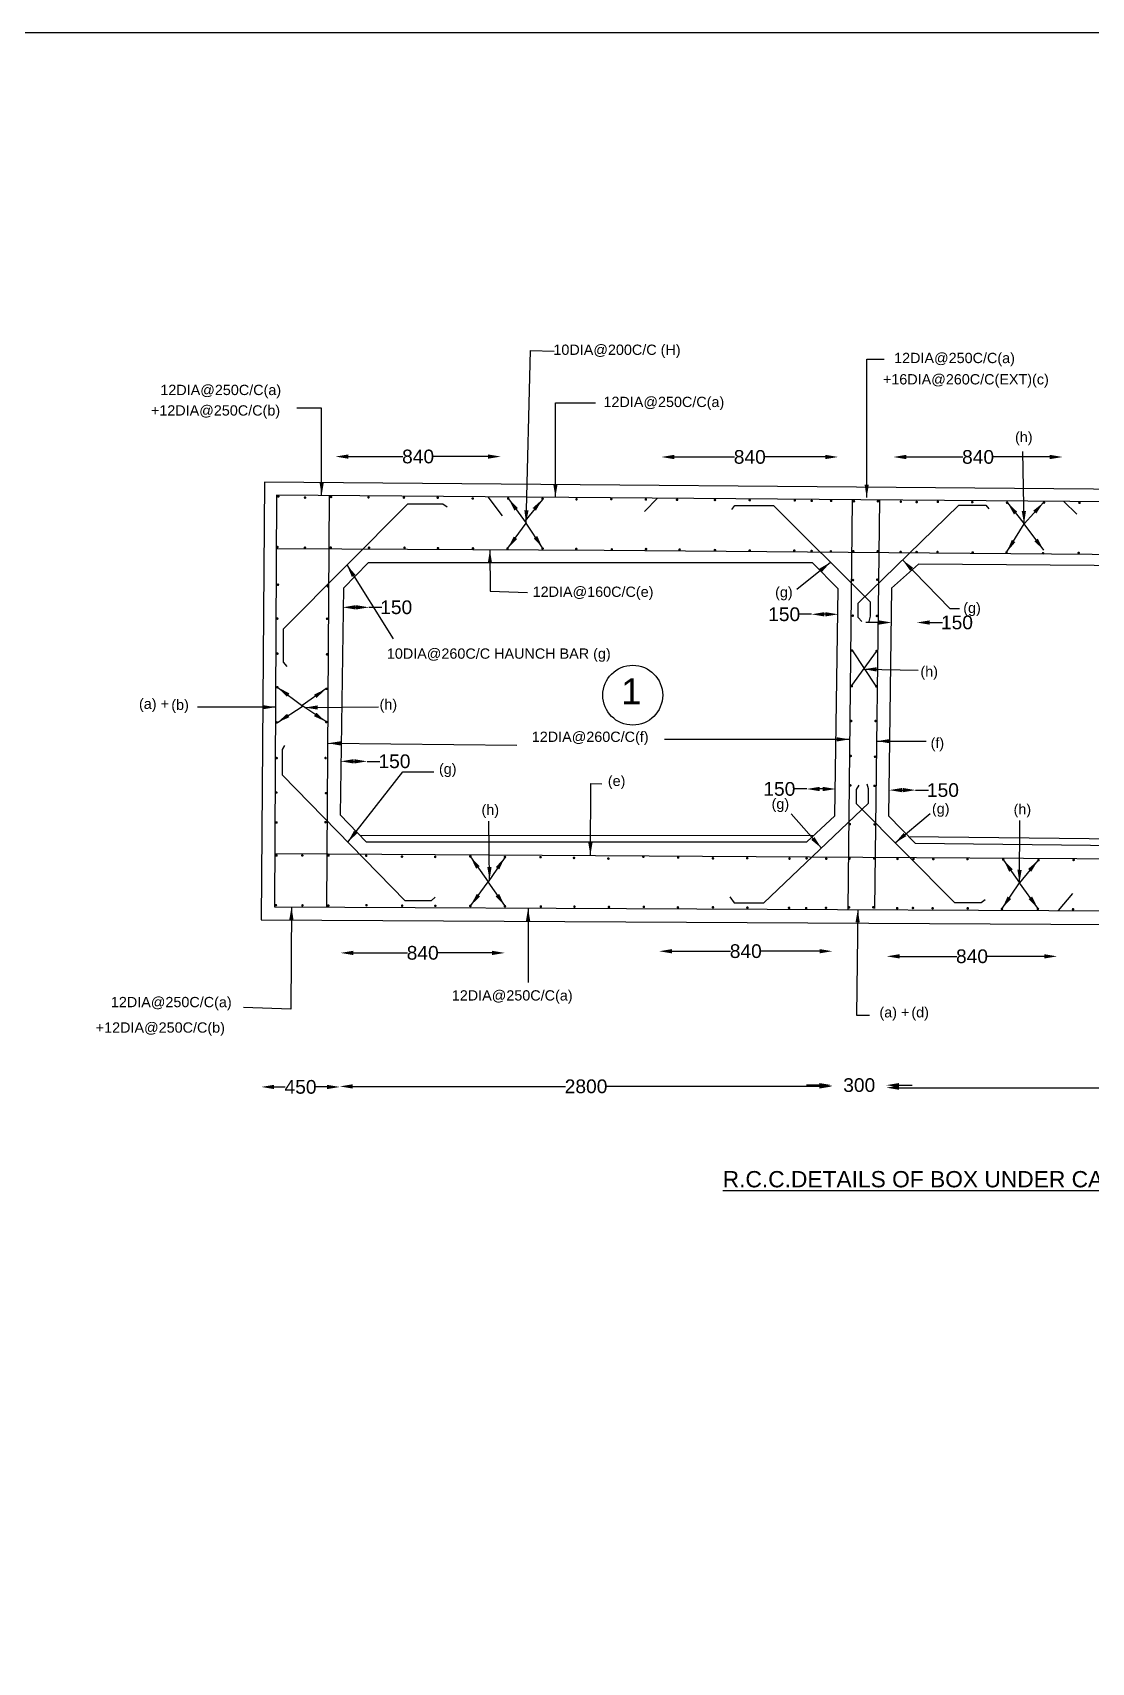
# Model space of a CAD drawing. Header units: millimetres. Extents: x 83 to 26937, y 200 to 19220.
# Drawn here: x 13993 to 20168, y 9710 to 19220 of the extents above; entities that cross this region are included whole.
import ezdxf

# ---------------------------------------------------------------- set-up
doc = ezdxf.new("R2010")
doc.units = ezdxf.units.MM
doc.header["$MEASUREMENT"] = 0
for name, color, linetype, plot in [('DIM', 7, 'Continuous', False), ('DWG', 7, 'Continuous', False), ('TEXT', 7, 'Continuous', False)]:
    doc.layers.add(name, color=color, linetype=linetype, plot=plot)
doc.styles.get("Standard").update_dxf_attribs({"font": 'arial.ttf'})
doc.dimstyles.new('Civil', dxfattribs={"dimtxt": 80, "dimasz": 75, "dimexe": 0.1, "dimexo": 0.0625, "dimgap": 0.09, "dimtad": 0, "dimdec": 0, "dimzin": 12, "dimdsep": 46, "dimtxsty": 'Standard', "dimcen": 0.1, "dimse1": 1, "dimse2": 1, "dimadec": 0, "dimazin": 2, "dimtfac": 1, "dimtdec": 0, "dimtofl": 0, "dimtmove": 0, "dimatfit": 3, "dimfxl": 1, "dimfrac": 1, "dimtolj": 1, "dimtzin": 0, "dimarcsym": 0})

# ---------------------------------------------------------------- blocks, each defined once
blk = doc.blocks.new('*D8')
at = {"layer": 'Defpoints', "color": 0, "transparency": 16777216}
for p in [(15759.6, 16744.8), (16723.4, 16746.2), (16723.4, 16744.8)]:
    blk.add_point(p, dxfattribs=at)
at = {"layer": 'DIM', "color": 0, "lineweight": -2, "transparency": 16777216}
for p, q in [((15834.6, 16746.2), (16153.1, 16746.2)), ((16648.4, 16746.2), (16329.8, 16746.2))]:
    blk.add_line(p, q, dxfattribs=at)
at = {"layer": 'DIM', "color": 0, "transparency": 16777216}
for points in [[(15834.6, 16758.7), (15834.6, 16733.7), (15759.6, 16746.2)], [(16648.4, 16758.7), (16648.4, 16733.7), (16723.4, 16746.2)]]:
    blk.add_solid(points, dxfattribs=at)
at = {"layer": 'DIM', "color": 0, "transparency": 16777216, "insert": (16241.5, 16746.2), "char_height": 80, "attachment_point": 5}
blk.add_mtext('\\A1;840', dxfattribs=at)
blk = doc.blocks.new('*D9')
at = {"layer": 'Defpoints', "color": 0, "transparency": 16777216}
for p in [(18691.4, 16743.8), (17660.3, 16734), (18691.4, 16734)]:
    blk.add_point(p, dxfattribs=at)
at = {"layer": 'DIM', "color": 0, "lineweight": -2, "transparency": 16777216}
for p, q in [((17735.3, 16743.8), (18087.5, 16743.8)), ((18616.4, 16743.8), (18264.3, 16743.8))]:
    blk.add_line(p, q, dxfattribs=at)
at = {"layer": 'DIM', "color": 0, "transparency": 16777216}
for points in [[(17735.3, 16756.3), (17735.3, 16731.3), (17660.3, 16743.8)], [(18616.4, 16756.3), (18616.4, 16731.3), (18691.4, 16743.8)]]:
    blk.add_solid(points, dxfattribs=at)
at = {"layer": 'DIM', "color": 0, "transparency": 16777216, "insert": (18175.9, 16743.8), "char_height": 80, "attachment_point": 5}
blk.add_mtext('\\A1;840', dxfattribs=at)
blk = doc.blocks.new('*D10')
at = {"layer": 'Defpoints', "color": 0, "transparency": 16777216}
for p in [(20000.9, 16743.8), (19013.9, 16736.5), (20000.9, 16736.5)]:
    blk.add_point(p, dxfattribs=at)
at = {"layer": 'DIM', "color": 0, "lineweight": -2, "transparency": 16777216}
for p, q in [((19088.9, 16743.8), (19419, 16743.8)), ((19925.9, 16743.8), (19595.8, 16743.8))]:
    blk.add_line(p, q, dxfattribs=at)
at = {"layer": 'DIM', "color": 0, "transparency": 16777216}
for points in [[(19088.9, 16756.3), (19088.9, 16731.3), (19013.9, 16743.8)], [(19925.9, 16756.3), (19925.9, 16731.3), (20000.9, 16743.8)]]:
    blk.add_solid(points, dxfattribs=at)
at = {"layer": 'DIM', "color": 0, "transparency": 16777216, "insert": (19507.4, 16743.8), "char_height": 80, "attachment_point": 5}
blk.add_mtext('\\A1;840', dxfattribs=at)
blk = doc.blocks.new('*D27')
at = {"layer": 'Defpoints', "color": 0, "transparency": 16777216}
for p in [(18974.8, 13816.7), (19969.1, 13830.1), (19969.1, 13816.7)]:
    blk.add_point(p, dxfattribs=at)
at = {"layer": 'DIM', "color": 0, "lineweight": -2, "transparency": 16777216}
for p, q in [((19049.8, 13830.1), (19383.6, 13830.1)), ((19894.1, 13830.1), (19560.3, 13830.1))]:
    blk.add_line(p, q, dxfattribs=at)
at = {"layer": 'DIM', "color": 0, "transparency": 16777216}
for points in [[(19049.8, 13842.6), (19049.8, 13817.6), (18974.8, 13830.1)], [(19894.1, 13842.6), (19894.1, 13817.6), (19969.1, 13830.1)]]:
    blk.add_solid(points, dxfattribs=at)
at = {"layer": 'DIM', "color": 0, "transparency": 16777216, "insert": (19472, 13830.1), "char_height": 80, "attachment_point": 5}
blk.add_mtext('\\A1;840', dxfattribs=at)
blk = doc.blocks.new('*D28')
at = {"layer": 'Defpoints', "color": 0, "transparency": 16777216}
for p in [(17647.3, 13830.3), (18657.8, 13859.9), (18657.8, 13830.3)]:
    blk.add_point(p, dxfattribs=at)
at = {"layer": 'DIM', "color": 0, "lineweight": -2, "transparency": 16777216}
for p, q in [((17722.3, 13859.9), (18064.2, 13859.9)), ((18582.8, 13859.9), (18240.9, 13859.9))]:
    blk.add_line(p, q, dxfattribs=at)
at = {"layer": 'DIM', "color": 0, "transparency": 16777216}
for points in [[(17722.3, 13872.4), (17722.3, 13847.4), (17647.3, 13859.9)], [(18582.8, 13872.4), (18582.8, 13847.4), (18657.8, 13859.9)]]:
    blk.add_solid(points, dxfattribs=at)
at = {"layer": 'DIM', "color": 0, "transparency": 16777216, "insert": (18152.6, 13859.9), "char_height": 80, "attachment_point": 5}
blk.add_mtext('\\A1;840', dxfattribs=at)
blk = doc.blocks.new('*D29')
at = {"layer": 'Defpoints', "color": 0, "transparency": 16777216}
for p in [(15788.8, 13828.5), (16748.1, 13850.1), (16748.1, 13828.5)]:
    blk.add_point(p, dxfattribs=at)
at = {"layer": 'DIM', "color": 0, "lineweight": -2, "transparency": 16777216}
for p, q in [((15863.8, 13850.1), (16180, 13850.1)), ((16673.1, 13850.1), (16356.8, 13850.1))]:
    blk.add_line(p, q, dxfattribs=at)
at = {"layer": 'DIM', "color": 0, "transparency": 16777216}
for points in [[(15863.8, 13862.6), (15863.8, 13837.6), (15788.8, 13850.1)], [(16673.1, 13862.6), (16673.1, 13837.6), (16748.1, 13850.1)]]:
    blk.add_solid(points, dxfattribs=at)
at = {"layer": 'DIM', "color": 0, "transparency": 16777216, "insert": (16268.4, 13850.1), "char_height": 80, "attachment_point": 5}
blk.add_mtext('\\A1;840', dxfattribs=at)
blk = doc.blocks.new('*D30')
at = {"layer": 'Defpoints', "color": 0, "transparency": 16777216}
for p in [(18508, 14806.6), (18508, 14711), (18676.3, 14711)]:
    blk.add_point(p, dxfattribs=at)
at = {"layer": 'DIM', "color": 0, "lineweight": -2, "transparency": 16777216}
for p, q in [((18508, 14806.6), (18433, 14806.6)), ((18601.3, 14806.6), (18583, 14806.6))]:
    blk.add_line(p, q, dxfattribs=at)
at = {"layer": 'DIM', "color": 0, "transparency": 16777216}
for points in [[(18583, 14819.1), (18583, 14794.1), (18508, 14806.6)], [(18601.3, 14819.1), (18601.3, 14794.1), (18676.3, 14806.6)]]:
    blk.add_solid(points, dxfattribs=at)
at = {"layer": 'DIM', "color": 0, "transparency": 16777216, "insert": (18348.4, 14806.6), "char_height": 80, "attachment_point": 5}
blk.add_mtext('\\A1;150', dxfattribs=at)
blk = doc.blocks.new('*D31')
at = {"layer": 'Defpoints', "color": 0, "transparency": 16777216}
for p in [(18989.7, 14745.6), (19143.1, 14800), (19143.1, 14745.6)]:
    blk.add_point(p, dxfattribs=at)
at = {"layer": 'DIM', "color": 0, "lineweight": -2, "transparency": 16777216}
for p, q in [((19064.7, 14800), (19068.1, 14800)), ((19143.1, 14800), (19218.1, 14800))]:
    blk.add_line(p, q, dxfattribs=at)
at = {"layer": 'DIM', "color": 0, "transparency": 16777216}
for points in [[(19064.7, 14812.5), (19064.7, 14787.5), (18989.7, 14800)], [(19068.1, 14812.5), (19068.1, 14787.5), (19143.1, 14800)]]:
    blk.add_solid(points, dxfattribs=at)
at = {"layer": 'DIM', "color": 0, "transparency": 16777216, "insert": (19302.7, 14800), "char_height": 80, "attachment_point": 5}
blk.add_mtext('\\A1;150', dxfattribs=at)
blk = doc.blocks.new('*D32')
at = {"layer": 'Defpoints', "color": 0, "transparency": 16777216}
for p in [(18536.2, 15893.4), (18691.3, 15893.4), (18536.2, 15825.8)]:
    blk.add_point(p, dxfattribs=at)
at = {"layer": 'DIM', "color": 0, "lineweight": -2, "transparency": 16777216}
for p, q in [((18536.2, 15825.8), (18461.2, 15825.8)), ((18616.3, 15825.8), (18611.2, 15825.8))]:
    blk.add_line(p, q, dxfattribs=at)
at = {"layer": 'DIM', "color": 0, "transparency": 16777216}
for points in [[(18611.2, 15838.3), (18611.2, 15813.3), (18536.2, 15825.8)], [(18616.3, 15838.3), (18616.3, 15813.3), (18691.3, 15825.8)]]:
    blk.add_solid(points, dxfattribs=at)
at = {"layer": 'DIM', "color": 0, "transparency": 16777216, "insert": (18376.6, 15825.8), "char_height": 80, "attachment_point": 5}
blk.add_mtext('\\A1;150', dxfattribs=at)
blk = doc.blocks.new('*D33')
at = {"layer": 'Defpoints', "color": 0, "transparency": 16777216}
for p in [(19003.1, 15855.4), (19149.9, 15855.4), (19149.9, 15778)]:
    blk.add_point(p, dxfattribs=at)
at = {"layer": 'DIM', "color": 0, "lineweight": -2, "transparency": 16777216}
for p, q in [((18928.1, 15778), (18853.1, 15778)), ((19224.9, 15778), (19299.9, 15778))]:
    blk.add_line(p, q, dxfattribs=at)
at = {"layer": 'DIM', "color": 0, "transparency": 16777216}
for points in [[(18928.1, 15790.5), (18928.1, 15765.5), (19003.1, 15778)], [(19224.9, 15790.5), (19224.9, 15765.5), (19149.9, 15778)]]:
    blk.add_solid(points, dxfattribs=at)
at = {"layer": 'DIM', "color": 0, "transparency": 16777216, "insert": (19384.5, 15778), "char_height": 80, "attachment_point": 5}
blk.add_mtext('\\A1;150', dxfattribs=at)
blk = doc.blocks.new('*D34')
at = {"layer": 'Defpoints', "color": 0, "transparency": 16777216}
for p in [(15944.1, 14967.9), (15790.1, 14922.5), (15944.1, 14922.5)]:
    blk.add_point(p, dxfattribs=at)
at = {"layer": 'DIM', "color": 0, "lineweight": -2, "transparency": 16777216}
for p, q in [((15865.1, 14967.9), (15869.1, 14967.9)), ((15944.1, 14967.9), (16019.1, 14967.9))]:
    blk.add_line(p, q, dxfattribs=at)
at = {"layer": 'DIM', "color": 0, "transparency": 16777216}
for points in [[(15865.1, 14980.4), (15865.1, 14955.4), (15790.1, 14967.9)], [(15869.1, 14980.4), (15869.1, 14955.4), (15944.1, 14967.9)]]:
    blk.add_solid(points, dxfattribs=at)
at = {"layer": 'DIM', "color": 0, "transparency": 16777216, "insert": (16103.7, 14967.9), "char_height": 80, "attachment_point": 5}
blk.add_mtext('\\A1;150', dxfattribs=at)
blk = doc.blocks.new('*D35')
at = {"layer": 'Defpoints', "color": 0, "transparency": 16777216}
for p in [(15802, 15844.6), (15954.5, 15866.6), (15954.5, 15844.6)]:
    blk.add_point(p, dxfattribs=at)
at = {"layer": 'DIM', "color": 0, "lineweight": -2, "transparency": 16777216}
for p, q in [((15877, 15866.6), (15879.5, 15866.6)), ((15954.5, 15866.6), (16029.5, 15866.6))]:
    blk.add_line(p, q, dxfattribs=at)
at = {"layer": 'DIM', "color": 0, "transparency": 16777216}
for points in [[(15877, 15879.1), (15877, 15854.1), (15802, 15866.6)], [(15879.5, 15879.1), (15879.5, 15854.1), (15954.5, 15866.6)]]:
    blk.add_solid(points, dxfattribs=at)
at = {"layer": 'DIM', "color": 0, "transparency": 16777216, "insert": (16114.1, 15866.6), "char_height": 80, "attachment_point": 5}
blk.add_mtext('\\A1;150', dxfattribs=at)
blk = doc.blocks.new('*D66')
at = {"layer": 'Defpoints', "color": 0, "transparency": 16777216}
for p in [(15326.6, 13053.7), (15785.3, 13068), (15785.3, 13053.7)]:
    blk.add_point(p, dxfattribs=at)
at = {"layer": 'DIM', "color": 0, "lineweight": -2, "transparency": 16777216}
for p, q in [((15401.6, 13068), (15466, 13068)), ((15710.3, 13068), (15645.9, 13068))]:
    blk.add_line(p, q, dxfattribs=at)
at = {"layer": 'DIM', "color": 0, "transparency": 16777216}
for points in [[(15401.6, 13080.5), (15401.6, 13055.5), (15326.6, 13068)], [(15710.3, 13080.5), (15710.3, 13055.5), (15785.3, 13068)]]:
    blk.add_solid(points, dxfattribs=at)
at = {"layer": 'DIM', "color": 0, "transparency": 16777216, "insert": (15555.9, 13068), "char_height": 80, "attachment_point": 5}
blk.add_mtext('\\A1;450', dxfattribs=at)
blk = doc.blocks.new('*D67')
at = {"layer": 'Defpoints', "color": 0, "transparency": 16777216}
for p in [(15785.3, 13068), (18656.9, 13071.1), (18656.9, 13068)]:
    blk.add_point(p, dxfattribs=at)
at = {"layer": 'DIM', "color": 0, "lineweight": -2, "transparency": 16777216}
for p, q in [((15860.3, 13071.1), (17101, 13071.1)), ((18581.9, 13071.1), (17341.1, 13071.1))]:
    blk.add_line(p, q, dxfattribs=at)
at = {"layer": 'DIM', "color": 0, "transparency": 16777216}
for points in [[(15860.3, 13083.6), (15860.3, 13058.6), (15785.3, 13071.1)], [(18581.9, 13083.6), (18581.9, 13058.6), (18656.9, 13071.1)]]:
    blk.add_solid(points, dxfattribs=at)
at = {"layer": 'DIM', "color": 0, "transparency": 16777216, "insert": (17221.1, 13071.1), "char_height": 80, "attachment_point": 5}
blk.add_mtext('\\A1;2800', dxfattribs=at)
blk = doc.blocks.new('*D68')
at = {"layer": 'Defpoints', "color": 0, "transparency": 16777216}
for p in [(18656.9, 13071.1), (18972.2, 13078.3), (18972.2, 13071.1)]:
    blk.add_point(p, dxfattribs=at)
at = {"layer": 'DIM', "color": 0, "lineweight": -2, "transparency": 16777216}
for p, q in [((18581.9, 13078.3), (18506.9, 13078.3)), ((19047.2, 13078.3), (19122.2, 13078.3))]:
    blk.add_line(p, q, dxfattribs=at)
at = {"layer": 'DIM', "color": 0, "transparency": 16777216}
for points in [[(18581.9, 13090.8), (18581.9, 13065.8), (18656.9, 13078.3)], [(19047.2, 13090.8), (19047.2, 13065.8), (18972.2, 13078.3)]]:
    blk.add_solid(points, dxfattribs=at)
at = {"layer": 'DIM', "color": 0, "transparency": 16777216, "insert": (18814.5, 13078.3), "char_height": 80, "attachment_point": 5}
blk.add_mtext('\\A1;300', dxfattribs=at)
blk = doc.blocks.new('*D69')
at = {"layer": 'Defpoints', "color": 0, "transparency": 16777216}
for p in [(18972.2, 13078.3), (21831.3, 13078.3), (21831.3, 13063.8)]:
    blk.add_point(p, dxfattribs=at)
at = {"layer": 'DIM', "color": 0, "lineweight": -2, "transparency": 16777216}
for p, q in [((19047.2, 13063.8), (20281.7, 13063.8)), ((21756.3, 13063.8), (20521.9, 13063.8))]:
    blk.add_line(p, q, dxfattribs=at)
at = {"layer": 'DIM', "color": 0, "transparency": 16777216}
for points in [[(19047.2, 13076.3), (19047.2, 13051.3), (18972.2, 13063.8)], [(21756.3, 13076.3), (21756.3, 13051.3), (21831.3, 13063.8)]]:
    blk.add_solid(points, dxfattribs=at)
at = {"layer": 'DIM', "color": 0, "transparency": 16777216, "insert": (20401.8, 13063.8), "char_height": 80, "attachment_point": 5}
blk.add_mtext('\\A1;2800', dxfattribs=at)

msp = doc.modelspace()

# ---------------------------------------------------------------- linework, layer by layer
msp.add_lwpolyline([(26936.9, 200.3), (83.1, 200.3), (83.1, 19220.2), (26936.9, 19220.2)], close=True)
at = {"layer": 'DWG'}
for points in [[(15326.6, 14042.9), (20640.6, 14014.9), (25435.1, 13960.4), (25475.1, 16512.2), (15345.3, 16596.7)], [(15404.8, 14119.2), (20329.7, 14096.2), (25363.1, 14038.6), (25398, 16442.2), (15416.2, 16521.3)]]:
    msp.add_lwpolyline(points, close=True, dxfattribs=at)
at = {"layer": 'DWG', "const_width": 7.5}
for points in [[(15422.6, 16513.8, 1), (15430.1, 16513.8, 1)], [(15578.6, 16506.9, 1), (15586.1, 16506.9, 1)], [(15730, 16510.7, 1), (15737.5, 16510.7, 1)], [(15948.5, 16508.4, 1), (15956, 16508.4, 1)], [(16155, 16506.9, 1), (16162.5, 16506.9, 1)], [(16352.3, 16506.1, 1), (16359.8, 16506.1, 1)], [(16556.4, 16501.6, 1), (16563.9, 16501.6, 1)], [(16762.9, 16501.6, 1), (16770.4, 16501.6, 1)], [(16964, 16500.1, 1), (16971.5, 16500.1, 1)], [(17161.8, 16497, 1), (17169.3, 16497, 1)], [(17364.5, 16498.5, 1), (17372, 16498.5, 1)], [(17566.3, 16496.2, 1), (17573.8, 16496.2, 1)], [(17748.2, 16493.9, 1), (17755.7, 16493.9, 1)], [(17969.2, 16493.1, 1), (17976.7, 16493.1, 1)], [(18171.8, 16491.6, 1), (18179.3, 16491.6, 1)], [(18434.8, 16490.8, 1), (18442.3, 16490.8, 1)], [(18533.4, 16487.8, 1), (18540.9, 16487.8, 1)], [(18646.6, 16487.8, 1), (18654.1, 16487.8, 1)], [(18779.6, 16485.5, 1), (18787.1, 16485.5, 1)], [(18919.5, 16485.5, 1), (18927, 16485.5, 1)], [(19053.3, 16483.2, 1), (19060.8, 16483.2, 1)], [(19145.8, 16480.9, 1), (19153.3, 16480.9, 1)], [(19268.9, 16482.5, 1), (19276.4, 16482.5, 1)], [(19470, 16480.2, 1), (19477.5, 16480.2, 1)], [(19672.7, 16477.1, 1), (19680.2, 16477.1, 1)], [(19888.3, 16477.8, 1), (19895.8, 16477.8, 1)], [(20094.8, 16476.3, 1), (20102.3, 16476.3, 1)], [(15417.3, 16218.1, 1), (15424.8, 16218.1, 1)], [(15577.9, 16214.3, 1), (15585.4, 16214.3, 1)], [(15728.5, 16215.1, 1), (15736, 16215.1, 1)], [(15951.6, 16214.3, 1), (15959.1, 16214.3, 1)], [(16158.8, 16214.3, 1), (16166.3, 16214.3, 1)], [(16353.8, 16212, 1), (16361.3, 16212, 1)], [(16557.9, 16210.5, 1), (16565.4, 16210.5, 1)], [(16759.1, 16209, 1), (16766.6, 16209, 1)], [(16964, 16209.7, 1), (16971.5, 16209.7, 1)], [(17160.3, 16207.5, 1), (17167.8, 16207.5, 1)], [(17367.5, 16204.4, 1), (17375, 16204.4, 1)], [(17567.1, 16206.7, 1), (17574.6, 16206.7, 1)], [(17762.7, 16203.6, 1), (17770.2, 16203.6, 1)], [(17969.2, 16200.5, 1), (17976.7, 16200.5, 1)], [(18171.8, 16198.3, 1), (18179.3, 16198.3, 1)], [(18431.7, 16197.5, 1), (18439.2, 16197.5, 1)], [(18532.6, 16195.2, 1), (18540.1, 16195.2, 1)], [(18645, 16192.9, 1), (18652.5, 16192.9, 1)], [(18775.8, 16193.6, 1), (18783.3, 16193.6, 1)], [(18918.7, 16193.7, 1), (18926.2, 16193.7, 1)], [(19051.8, 16189.9, 1), (19059.3, 16189.9, 1)], [(19145.1, 16189.1, 1), (19152.6, 16189.1, 1)], [(19267.4, 16189.1, 1), (19274.9, 16189.1, 1)], [(19472.3, 16186.8, 1), (19479.8, 16186.8, 1)], [(19669.6, 16186.8, 1), (19677.1, 16186.8, 1)], [(19883, 16182.2, 1), (19890.5, 16182.2, 1)], [(20090.2, 16184.5, 1), (20097.7, 16184.5, 1)], [(15420.4, 15998.6, 1), (15427.9, 15998.6, 1)], [(15711, 15989.5, 1), (15718.5, 15989.5, 1)], [(18773.8, 16025.6, 1), (18781.3, 16025.6, 1)], [(18915.3, 16027.9, 1), (18922.8, 16027.9, 1)], [(15416.6, 15800.8, 1), (15424.1, 15800.8, 1)], [(15707.1, 15800, 1), (15714.6, 15800, 1)], [(18773.1, 15817.8, 1), (18780.6, 15817.8, 1)], [(18913.8, 15816.3, 1), (18921.3, 15816.3, 1)], [(15417.3, 15596.7, 1), (15424.8, 15596.7, 1)], [(15707.1, 15592.2, 1), (15714.6, 15592.2, 1)], [(18768.5, 15614.5, 1), (18776, 15614.5, 1)], [(18912.2, 15611.5, 1), (18919.7, 15611.5, 1)], [(15416.6, 15400.4, 1), (15424.1, 15400.4, 1)], [(18767.7, 15406.7, 1), (18775.2, 15406.7, 1)], [(18910.7, 15405.2, 1), (18918.2, 15405.2, 1)], [(15703.3, 15391.2, 1), (15710.8, 15391.2, 1)], [(15413.5, 15194.9, 1), (15421, 15194.9, 1)], [(15702.6, 15197.2, 1), (15710.1, 15197.2, 1)], [(18763.9, 15203.3, 1), (18771.4, 15203.3, 1)], [(18906.1, 15203.3, 1), (18913.6, 15203.3, 1)], [(15412.8, 14987.1, 1), (15420.3, 14987.1, 1)], [(15698, 14987.1, 1), (15705.5, 14987.1, 1)], [(18760.8, 14999.3, 1), (18768.3, 14999.3, 1)], [(18903, 14994.7, 1), (18910.5, 14994.7, 1)], [(15411.2, 14786.1, 1), (15418.7, 14786.1, 1)], [(15701, 14782.3, 1), (15708.5, 14782.3, 1)], [(18758.5, 14827.4, 1), (18766, 14827.4, 1)], [(18900, 14825.2, 1), (18907.5, 14825.2, 1)], [(15412, 14611.2, 1), (15419.5, 14611.2, 1)], [(15698, 14612.7, 1), (15705.5, 14612.7, 1)], [(18755.5, 14601.3, 1), (18763, 14601.3, 1)], [(18900, 14599.8, 1), (18907.5, 14599.8, 1)], [(15411.7, 14418.7, 1), (15419.2, 14418.7, 1)], [(15562.6, 14418.7, 1), (15570.1, 14418.7, 1)], [(15715.1, 14418.7, 1), (15722.6, 14418.7, 1)], [(15935.2, 14417.1, 1), (15942.7, 14417.1, 1)], [(16143.8, 14412, 1), (16151.3, 14412, 1)], [(16337.4, 14410.4, 1), (16344.9, 14410.4, 1)], [(16542.5, 14413.7, 1), (16550, 14413.7, 1)], [(16744.4, 14409.5, 1), (16751.9, 14409.5, 1)], [(16952, 14408.7, 1), (16959.5, 14408.7, 1)], [(17147.2, 14404.5, 1), (17154.7, 14404.5, 1)], [(17347.5, 14400.3, 1), (17355, 14400.3, 1)], [(17551.8, 14411.2, 1), (17559.3, 14411.2, 1)], [(17754.7, 14407, 1), (17762.2, 14407, 1)], [(17957.5, 14401.9, 1), (17965, 14401.9, 1)], [(18157.5, 14402.8, 1), (18165, 14402.8, 1)], [(18403.9, 14400.3, 1), (18411.4, 14400.3, 1)], [(18503.6, 14401.9, 1), (18511.1, 14401.9, 1)], [(18618.4, 14399.4, 1), (18625.9, 14399.4, 1)], [(18754.1, 14400.3, 1), (18761.6, 14400.3, 1)], [(18897.4, 14401.9, 1), (18904.9, 14401.9, 1)], [(19034, 14398.6, 1), (19041.5, 14398.6, 1)], [(19127, 14398.6, 1), (19134.5, 14398.6, 1)], [(19242.6, 14397.8, 1), (19250.1, 14397.8, 1)], [(19442, 14397.7, 1), (19449.5, 14397.7, 1)], [(19650.6, 14395.2, 1), (19658.1, 14395.2, 1)], [(19856, 14391, 1), (19863.5, 14391, 1)], [(20061, 14392.7, 1), (20068.5, 14392.7, 1)], [(15408.4, 14129, 1), (15415.9, 14129, 1)], [(15563.4, 14127.3, 1), (15570.9, 14127.3, 1)], [(15714.3, 14126.5, 1), (15721.8, 14126.5, 1)], [(15936.8, 14128.2, 1), (15944.3, 14128.2, 1)], [(16144.7, 14125.7, 1), (16152.2, 14125.7, 1)], [(16338.3, 14124.8, 1), (16345.8, 14124.8, 1)], [(16542.5, 14124, 1), (16550, 14124, 1)], [(16744.4, 14122.3, 1), (16751.9, 14122.3, 1)], [(16953.6, 14120.7, 1), (16961.1, 14120.7, 1)], [(17149.7, 14119.8, 1), (17157.2, 14119.8, 1)], [(17350.9, 14118.1, 1), (17358.4, 14118.1, 1)], [(17554.4, 14118.9, 1), (17561.9, 14118.9, 1)], [(17753, 14115.6, 1), (17760.5, 14115.6, 1)], [(17957.5, 14116.4, 1), (17965, 14116.4, 1)], [(18158.4, 14113.9, 1), (18165.9, 14113.9, 1)], [(18401.4, 14113.1, 1), (18408.9, 14113.1, 1)], [(18501.1, 14111.4, 1), (18508.6, 14111.4, 1)], [(18616.8, 14113.1, 1), (18624.3, 14113.1, 1)], [(18751.5, 14115.6, 1), (18759, 14115.6, 1)], [(18892.3, 14116.4, 1), (18899.8, 14116.4, 1)], [(19032.3, 14111.4, 1), (19039.8, 14111.4, 1)], [(19123.6, 14112.2, 1), (19131.1, 14112.2, 1)], [(19238.4, 14110.6, 1), (19245.9, 14110.6, 1)], [(19443.6, 14110.5, 1), (19451.1, 14110.5, 1)], [(19643.1, 14106.3, 1), (19650.6, 14106.3, 1)], [(19852.6, 14107.2, 1), (19860.1, 14107.2, 1)], [(20057.6, 14104.6, 1), (20065.1, 14104.6, 1)]]:
    msp.add_lwpolyline(points, format="xyb", close=True, dxfattribs=at)
at = {"layer": 'DWG'}
for points in [[(15478.5, 15520.8), (15455.6, 15546.3), (15455.6, 15741.6), (16182, 16471.4), (16386.3, 16471.4), (16411, 16452.1)], [(15708.4, 14117.8), (15725.2, 16518.9)], [(16648.6, 16511.5), (16731, 16400.9)], [(17638, 16503.7), (17561.2, 16425.6)], [(18070.7, 16437), (18089.2, 16461.1), (18313.4, 16461.1), (18878.5, 15898.3), (18878.5, 15815), (18869.2, 15776.2)], [(18773.6, 16494.7), (18747.5, 14103.6)], [(18830.3, 15783.6), (18808.1, 15807.6), (18808.1, 15890.9), (19396.1, 16463), (19551.8, 16463), (19570.3, 16440.8)], [(18905, 14110.1), (18934.7, 16493.4)], [(20007.5, 16484.9), (20083.5, 16409.3)], [(25393.5, 16131.6), (17326.6, 16197.6), (15414.7, 16207.2)], [(15787.7, 14655.9), (15938.8, 14498.6), (18509.3, 14498.6), (18672.3, 14650.9), (18692.1, 15974.9), (18541.2, 16126.9), (15950.8, 16126.9), (15806, 15978.5), (15787.7, 14655.9)], [(18985.2, 14649.5), (19139.9, 14489.8), (21699.7, 14461.1), (21848.5, 14614.9), (21865.8, 15944.7), (21722.2, 16098.4), (19160.7, 16118.9), (19003.4, 15978.8), (18985.2, 14649.5)], [(16340.2, 14175.3), (16318, 14154.6), (16166.8, 14154.6), (15450.4, 14886.9), (15450.4, 15036.5), (15465.2, 15060.2)], [(18059, 14177.8), (18085.1, 14142.3), (18258.7, 14142.3), (18869.2, 14724.3), (18869.2, 14808.2), (18860, 14834.9)], [(18811.5, 14829.3), (18796.5, 14803.2), (18796.5, 14721.1), (19370.3, 14143.7), (19525.3, 14143.7), (19549.5, 14162.4)], [(15901.3, 14537.7), (18549.1, 14535.8)], [(19100.9, 14530.2), (21738.2, 14500.9)], [(15406.2, 14430), (21642.3, 14390.8), (25367.6, 14346.4)], [(19977.1, 14097.8), (20061.1, 14196)]]:
    msp.add_lwpolyline(points, dxfattribs=at)
at = {"layer": 'TEXT'}
for points in [[(18771.8, 15410.5), (18914.3, 15608.1)], [(18775.2, 15612.3), (18911.2, 15407.2)]]:
    msp.add_lwpolyline(points, dxfattribs=at)
msp.add_circle((17493.4, 15353.8), 174.6, dxfattribs=at)

# ---------------------------------------------------------------- texts
for s, height, p in [('10DIA@200C/C (H)', 60, (17030.7, 17339.6)), ('12DIA@250C/C(a)', 60, (19017.8, 17291.6)), ('+16DIA@260C/C(EXT)(c)', 60, (18952.4, 17167.2)), ('12DIA@250C/C(a)', 60, (14738.2, 17105.1)), ('+12DIA@250C/C(b)', 60, (14683.3, 16985.5)), ('12DIA@250C/C(a)', 60, (17322.6, 17035.2)), ('(h)', 60, (19722.9, 16830.6)), ('12DIA@160C/C(e)', 60, (16909.6, 15927.5)), ('(g)', 60, (18323.7, 15925.6)), ('(g)', 60, (19421.1, 15833.8)), ('10DIA@260C/C HAUNCH BAR (g)', 60, (16059.5, 15566.7)), ('(h)', 60, (19171.2, 15462.3)), ('1', 150, (17427.1, 15301.5)), ('(a) +', 60, (14613.7, 15273.9)), ('(b)', 60, (14802.2, 15268.1)), ('(h)', 60, (16016.8, 15270.4)), ('12DIA@260C/C(f)', 60, (16904.6, 15081.3)), ('(f)', 60, (19230.6, 15045.3)), ('(g)', 60, (16363.2, 14894.4)), ('(e)', 60, (17348.2, 14824)), ('(g)', 60, (18303.2, 14690.2)), ('(h)', 60, (16611.4, 14655.8)), ('(g)', 60, (19238.5, 14662.4)), ('(h)', 60, (19714.6, 14658.4)), ('12DIA@250C/C(a)', 60, (16438.1, 13572.2)), ('12DIA@250C/C(a)', 60, (14449.8, 13533.3)), ('(a) +', 60, (18932.2, 13473.8)), ('(d)', 60, (19118.4, 13473.8)), ('+12DIA@250C/C(b)', 60, (14361.5, 13384.7)), ('%%UR.C.C.DETAILS OF BOX UNDER CANAL TROUGH (3 VENTS OF 2.800 M X 1.60 M)', 95, (18018.1, 12482.3))]:
    msp.add_text(s, height=height, dxfattribs=at).set_placement(p)

# ---------------------------------------------------------------- dimensions: what is measured, and where the dimension line sits
at = {"layer": 'DIM'}
for p1, p2, distance, text, picture, middle in [((15759.6, 16744.8), (16723.4, 16744.8), 1.3, '840', '*D8', (16241.5, 16746.2)), ((17660.3, 16734), (18691.4, 16734), 9.8, '840', '*D9', (18175.9, 16743.8)), ((19013.9, 16736.5), (20000.9, 16736.5), 7.3, '840', '*D10', (19507.4, 16743.8)), ((15802, 15844.6), (15954.5, 15844.6), 22, '150', '*D35', (16114.1, 15866.6)), ((18691.3, 15893.4), (18536.2, 15893.4), 67.6, '150', '*D32', (18376.6, 15825.8)), ((19003.1, 15855.4), (19149.9, 15855.4), -77.5, '150', '*D33', (19384.5, 15778)), ((15790.1, 14922.5), (15944.1, 14922.5), 45.4, '150', '*D34', (16103.7, 14967.9)), ((18676.3, 14711), (18508, 14711), -95.6, '150', '*D30', (18348.4, 14806.6)), ((18989.7, 14745.6), (19143.1, 14745.6), 54.4, '150', '*D31', (19302.7, 14800)), ((15788.8, 13828.5), (16748.1, 13828.5), 21.5, '840', '*D29', (16268.4, 13850.1)), ((17647.3, 13830.3), (18657.8, 13830.3), 29.6, '840', '*D28', (18152.6, 13859.9)), ((18974.8, 13816.7), (19969.1, 13816.7), 13.5, '840', '*D27', (19472, 13830.1)), ((18656.9, 13071.1), (18972.2, 13071.1), 7.2, '300', '*D68', (18814.5, 13078.3)), ((15326.6, 13053.7), (15785.3, 13053.7), 14.3, '450', '*D66', (15555.9, 13068)), ((15785.3, 13068), (18656.9, 13068), 3.1, '2800', '*D67', (17221.1, 13071.1)), ((18972.2, 13078.3), (21831.3, 13078.3), -14.5, '2800', '*D69', (20401.8, 13063.8))]:
    dim = msp.add_aligned_dim(p1=p1, p2=p2, distance=distance, text=text, dimstyle='Civil', dxfattribs=at)
    dim.commit()
    dim.dimension.update_dxf_attribs({"geometry": picture, "text_midpoint": middle})

# ---------------------------------------------------------------- leaders
at = {"layer": 'TEXT'}
for points in [[(16871.5, 16358.3), (16897.4, 17366), (17034.7, 17360.8)], [(18857.9, 16507.7), (18857.9, 17315.3), (18959.6, 17315.3)], [(15679.1, 16519.2), (15679.1, 17028.7), (15534, 17028.7)], [(17042.5, 16508.4), (17042.5, 17059.6), (17275.6, 17059.6)], [(19775.8, 16353.5), (19768, 16775.5)], [(16769.6, 16499.3), (16871.5, 16358.3)], [(16966.2, 16496.6), (16863.2, 16369.7)], [(19679.8, 16475.5), (19775.8, 16353.5)], [(19888.3, 16477.8), (19775.8, 16353.5)], [(16765.2, 16211.8), (16871.5, 16358.3)], [(16967.6, 16213.5), (16871.5, 16358.3)], [(19675.4, 16189.9), (19775.8, 16353.5)], [(19890.5, 16199.8), (19775.8, 16353.5)], [(16660.1, 16200.9), (16661.6, 15960), (16880.1, 15952.3)], [(15826, 16113.8), (16095.4, 15683.3)], [(18646.8, 16129.1), (18450.7, 15971.5)], [(19067.2, 16143), (19343.2, 15859.8), (19398.2, 15859.8)], [(18840.7, 15505.9), (19158.7, 15499.7)], [(15423.9, 15399.5), (15568.9, 15290.1)], [(15703.5, 15390.2), (15564.6, 15293.3)], [(15410.3, 15283.9), (14954.2, 15283.9)], [(15421, 15194.9), (15570.6, 15291.2)], [(15703.5, 15199.7), (15568.9, 15290.1)], [(15581.5, 15281.6), (16011.6, 15285.1)], [(15715.1, 15073.4), (16817.3, 15062.5)], [(18758.4, 15096.3), (17678, 15096.3)], [(18917.2, 15085.6), (19203.8, 15085.5)], [(15831.7, 14497.1), (16152.1, 14906.1), (16332.5, 14906.1)], [(17246.2, 14418.5), (17248.4, 14838.4), (17313.6, 14836.3)], [(18593.7, 14461.7), (18417.3, 14661.4)], [(19023.8, 14492.4), (19227.4, 14664.1)], [(16658.3, 14275.6), (16654.9, 14619.1)], [(19748.8, 14259.9), (19751.8, 14621.9)], [(16547, 14410), (16650.5, 14264.1)], [(16746.7, 14406.1), (16650.5, 14264.1)], [(19656.3, 14392), (19748.8, 14259.9)], [(19856.3, 14389.3), (19748.8, 14259.9)], [(16548.6, 14126.9), (16650.5, 14264.1)], [(16746.9, 14125.9), (16650.5, 14264.1)], [(19647.9, 14109.9), (19748.8, 14259.9)], [(19856.1, 14110.9), (19748.8, 14259.9)], [(15503.2, 14118.7), (15498.7, 13521.8), (15223.6, 13530.7)], [(16883.1, 14112.3), (16883, 13677)], [(18805.9, 14103.3), (18799.4, 13486), (18875, 13486)]]:
    msp.add_leader(points, dimstyle='Civil', override={"dimgap": 0.09, "dimtad": 0}, dxfattribs=at)

doc.saveas('drawing.dxf')
